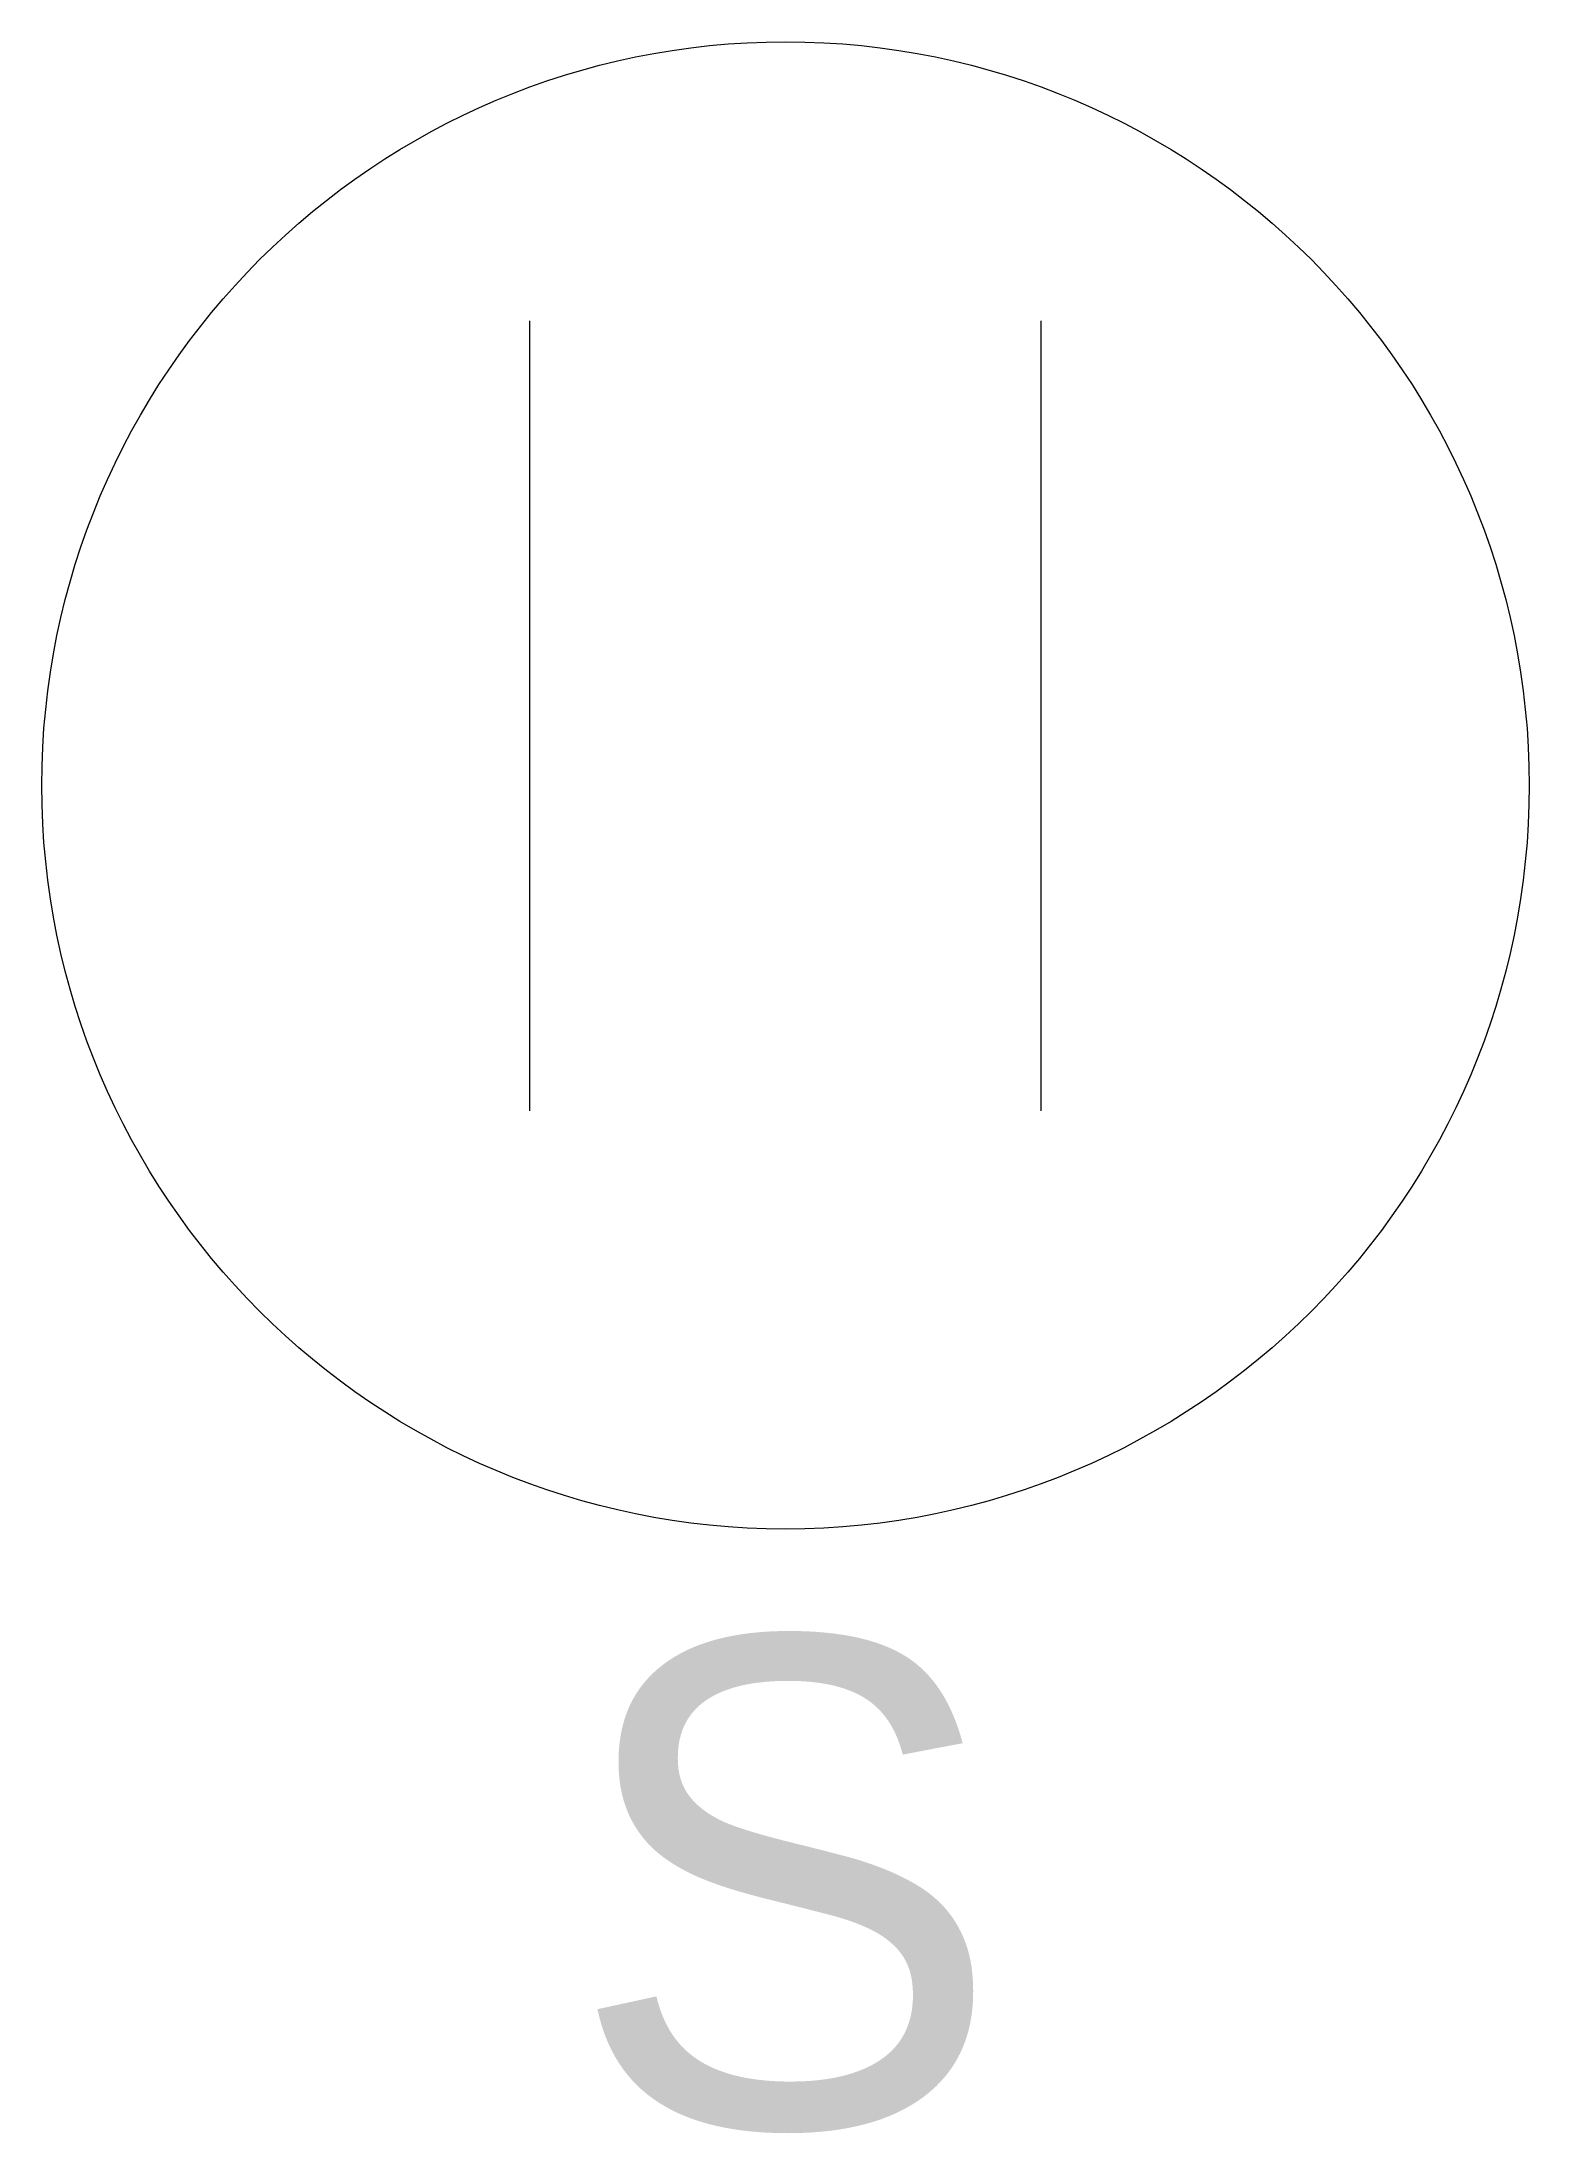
# Model space of a CAD drawing. Header units: millimetres. Extents: x -160 to 160, y -290 to 160.
import ezdxf
from ezdxf.enums import TextEntityAlignment as Align

# ---------------------------------------------------------------- set-up
doc = ezdxf.new("R2010")
doc.units = ezdxf.units.MM
doc.layers.add('E-POWR', color=7, linetype='Continuous', lineweight=20, true_color=0x735c76)

# ---------------------------------------------------------------- blocks, each defined once
blk = doc.blocks.new('205_ELECTRICAL_LIGHTING_SYMBOLS_SWITCHED_RECEPTACLE')
at = {"layer": 'E-POWR'}
for points in [[(-55, -70), (-55, 100)], [(55, -70), (55, 100)]]:
    blk.add_lwpolyline(points, dxfattribs=at)
blk.add_circle((0, 0), 160, dxfattribs=at)
blk.add_text('S', height=105, dxfattribs=at).set_placement((0, -320), align=Align.BOTTOM_CENTER)

msp = doc.modelspace()

# ---------------------------------------------------------------- block references
msp.add_blockref('205_ELECTRICAL_LIGHTING_SYMBOLS_SWITCHED_RECEPTACLE', (0, 0))

doc.saveas('drawing.dxf')
